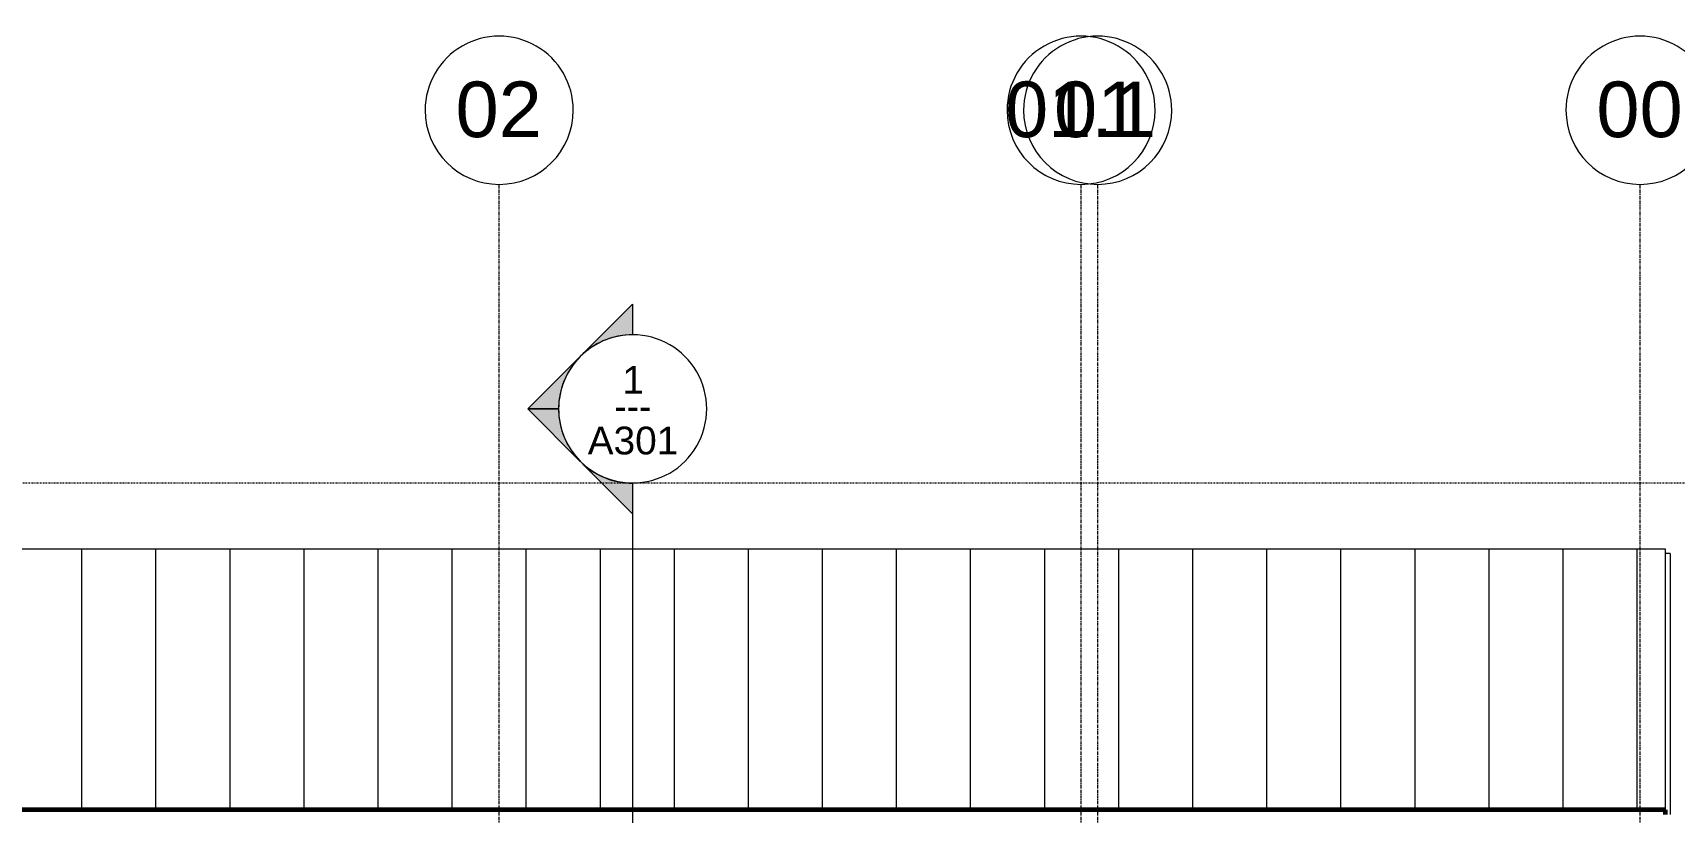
# Model space of a CAD drawing. Header units: inches. Extents: x 1892 to 3485, y -201 to 483.
# Drawn here: x 2452.1 to 2718, y 352.5 to 478.7 of the extents above; entities that cross this region are included whole.
import ezdxf

# ---------------------------------------------------------------- set-up
doc = ezdxf.new("R2010")
doc.units = ezdxf.units.IN
doc.header["$MEASUREMENT"] = 0
doc.linetypes.add('Aligning Line 1_8_', pattern=[0.25, 0.125, -0.125])
doc.linetypes.add('Grid Line 1_2_', pattern=[0.8749999999999999, 0.4999999999999999, -0.125, 0.125, -0.125])
for name, color, linetype, lineweight in [('A-ROOF', 132, 'Continuous', 18), ('A-ROOF-1', 132, 'Continuous', 60), ('A-ROOF-PATT-1', 132, 'Continuous', 9), ('G-ANNO-SYMB', 111, 'Aligning Line 1_8_', 9), ('G-ANNO-SYMB-1', 111, 'Continuous', 9), ('I-WALL', 2, 'Continuous', 18), ('S-GRID-1', 1, 'Grid Line 1_2_', 9), ('S-GRID-IDEN', 1, 'Continuous', 9)]:
    doc.layers.add(name, color=color, linetype=linetype, lineweight=lineweight)
doc.styles.add('Arial', font='arial.ttf', dxfattribs={"height": 8.999999999999993})
doc.styles.add('Arial_1', font='arial.ttf', dxfattribs={"height": 4.499999999999996})
doc.styles.add('Century Gothic', font='ufonts.com_century-gothic.ttf', dxfattribs={"height": 4.499999999999996})

# ---------------------------------------------------------------- blocks, each defined once
blk = doc.blocks.new('Grid - Grid Head - Circle-50561-BUILDING SECTION - NORTH_SOUTH - LOOKING WEST')
at = {"layer": 'S-GRID-IDEN'}
for radius, start, end in [(11.99999999999994, 359.9999999999994, 180), (11.99999999999997, 179.9999999999999, 359.999999999999)]:
    blk.add_arc((2527.6179338478, 466.144851089382), radius, start, end, dxfattribs=at)
blk = doc.blocks.new('Section - Section Head - Filled-22785-BUILDING SECTION - NORTH_SOUTH - LOOKING WEST')
at = {"layer": 'G-ANNO-SYMB-1'}
h = blk.add_hatch(color=256, dxfattribs=at)
edge = h.paths.add_edge_path(flags=0)
edge.add_arc((2800.798738118749, 80.08485192620259), 12.01561779548172, 89.99999999999989, 132.0783950246237, ccw=False)
edge.add_line((2800.798738118749, 92.10046972168438), (2800.798738118749, 97.05541467467967))
edge.add_line((2800.798738118749, 97.05541467467967), (2792.74651044043, 89.00318699636121))
h = blk.add_hatch(color=256, dxfattribs=at)
edge = h.paths.add_edge_path(flags=0)
edge.add_line((2792.31345674451, 88.5701333004411), (2783.828175370272, 80.08485192620259))
edge.add_line((2783.828175370272, 80.08485192620259), (2788.798738118749, 80.08485192620256))
edge.add_arc((2800.798738118749, 80.08485192620242), 12.0000000000001, 135.0000000000001, 179.9999999999997, ccw=False)
h = blk.add_hatch(color=256, dxfattribs=at)
edge = h.paths.add_edge_path(flags=0)
edge.add_arc((2800.798738118749, 80.08485192620255), 11.99999999999994, 180.0000000000001, 224.9999999999999, ccw=False)
edge.add_line((2788.798738118749, 80.08485192620257), (2783.828175370272, 80.0848519262026))
edge.add_line((2783.828175370272, 80.0848519262026), (2792.31345674451, 71.599570551964))
h = blk.add_hatch(color=256, dxfattribs=at)
edge = h.paths.add_edge_path(flags=0)
edge.add_line((2792.74651044043, 71.16651685604388), (2800.798738118749, 63.11428917772533))
edge.add_line((2800.798738118749, 63.11428917772533), (2800.798738118749, 68.0692341307206))
edge.add_arc((2800.798738118749, 80.08485192620248), 12.01561779548195, 227.9216049753765, 270, ccw=False)
for p, q in [((2792.74651044043, 89.00318699636121), (2800.798738118749, 97.05541467467967)), ((2800.798738118749, 97.05541467467967), (2800.798738118749, 92.10046972168438)), ((2783.828175370272, 80.08485192620259), (2792.31345674451, 88.5701333004411)), ((2788.798738118749, 80.08485192620256), (2783.828175370272, 80.08485192620259)), ((2792.31345674451, 71.599570551964), (2783.828175370272, 80.0848519262026)), ((2783.828175370272, 80.0848519262026), (2788.798738118749, 80.08485192620257)), ((2800.798738118749, 63.11428917772533), (2792.74651044043, 71.16651685604388)), ((2800.798738118749, 68.0692341307206), (2800.798738118749, 63.11428917772533))]:
    blk.add_line(p, q, dxfattribs=at)
for centre, radius, start, end in [((2800.798738118749, 80.10046972168438), 11.99999999999996, 89.99999999999984, 269.9999999999995), ((2800.798738118749, 80.08485192620259), 12.01561779548172, 89.99999999999959, 132.0783950246233), ((2800.798738118749, 80.10046972168439), 11.99999999999998, 269.9999999999996, 89.99999999999997), ((2800.798738118749, 80.08485192620242), 12.0000000000001, 134.9999999999997, 179.9999999999993), ((2800.798738118749, 80.08485192620255), 11.99999999999994, 179.9999999999997, 224.9999999999995), ((2800.798738118749, 80.08485192620248), 12.01561779548195, 227.9216049753762, 269.9999999999996)]:
    blk.add_arc(centre, radius, start, end, dxfattribs=at)

msp = doc.modelspace()

# ---------------------------------------------------------------- hatches: boundary and pattern name
at = {"layer": 'A-ROOF-PATT-1'}
h = msp.add_hatch(dxfattribs=at)
h.set_pattern_fill('FP_22', color=256, style=0, pattern_type=2)
h.set_pattern_definition([(90, (0, 4645.96), (-12, 7.347880794884119e-16), [])])
h.paths.add_polyline_path([(2347.061092357271, 352.8249563783965), (2716.586683847696, 352.8249563783965), (2716.586683847696, 395.0701854326566), (2017.086683847697, 395.0701854326566), (2017.086683847696, 352.8249563783965), (2310.736342357271, 352.8249563783965)], flags=0)

# ---------------------------------------------------------------- linework, layer by layer
at = {"layer": 'A-ROOF'}
for p, q in [((2716.586683847696, 395.0701854326563), (2017.086683847697, 395.0701854326563)), ((2716.586683847696, 352.8249563783961), (2716.586683847696, 395.0701854326563))]:
    msp.add_line(p, q, dxfattribs=at)
at = {"layer": 'A-ROOF-1'}
for p, q in [((2716.586683847696, 352.8249563783961), (2017.086683847697, 352.8249563783961)), ((2716.586683847696, 352.1178495971853), (2716.586683847696, 352.8249563783961))]:
    msp.add_line(p, q, dxfattribs=at)
at = {"layer": 'G-ANNO-SYMB'}
msp.add_line((2876.844585947352, 405.7698510893824), (1983.813592357273, 405.7698510893824), dxfattribs=at)
at = {"layer": 'G-ANNO-SYMB-1'}
msp.add_line((2549.242933847799, 405.7698510893824), (2549.242933847799, -196.8990835732373), dxfattribs=at)
at = {"layer": 'I-WALL'}
for p, q in [((2717.336683847696, 394.3630786514557), (2716.586683847696, 394.3630786514557)), ((2717.336683847696, 394.3630786514558), (2717.336683847696, 352.1178495971855))]:
    msp.add_line(p, q, dxfattribs=at)
at = {"layer": 'S-GRID-1'}
for p, q in [((2527.617933847801, -165.07357144496), (2527.617933847801, 454.1448510893824)), ((2621.899183847902, -165.07357144496), (2621.899183847902, 454.1448510893824)), ((2624.586683847835, -165.07357144496), (2624.586683847835, 454.1448510893824)), ((2712.461683847696, -165.07357144496), (2712.461683847696, 454.1448510893824))]:
    msp.add_line(p, q, dxfattribs=at)

# ---------------------------------------------------------------- block references
at = {"layer": 'G-ANNO-SYMB-1'}
msp.add_blockref('Section - Section Head - Filled-22785-BUILDING SECTION - NORTH_SOUTH - LOOKING WEST', (-251.5558042709522, 337.6849991631796), dxfattribs=at)
at = {"layer": 'S-GRID-IDEN'}
for p in [(0, 0), (94.28125000010043, 0), (96.9687500000337, 0), (184.8437499998944, 0)]:
    msp.add_blockref('Grid - Grid Head - Circle-50561-BUILDING SECTION - NORTH_SOUTH - LOOKING WEST', p, dxfattribs=at)

# ---------------------------------------------------------------- texts
at = {"layer": 'G-ANNO-SYMB-1', "char_height": 4.499999999999996, "attachment_point": 1}
for s, insert, width, style in [('1', (2547.582445609919, 424.7241693194661), 4.241999999999996, 'Arial_1'), ('---', (2546.256790066561, 420.4708228627732), 7.726499999999994, 'Century Gothic'), ('A301', (2541.960398365825, 414.9060472247997), 17.87699999999998, 'Arial_1')]:
    msp.add_mtext(s, dxfattribs=dict(at, insert=insert, width=width, style=style))
at = {"layer": 'S-GRID-IDEN', "char_height": 8.999999999999993, "attachment_point": 1, "style": 'Arial'}
for s, insert, width in [('02', (2520.54791048685, 470.7888208297113), 16.96799999999999), ('01.1', (2609.585065998761, 470.7888208297113), 29.69399999999997), ('01', (2617.516660486884, 470.7888208297113), 16.96799999999999), ('00', (2705.391660486744, 470.7888208297113), 16.96799999999999)]:
    msp.add_mtext(s, dxfattribs=dict(at, insert=insert, width=width))

doc.saveas('drawing.dxf')
